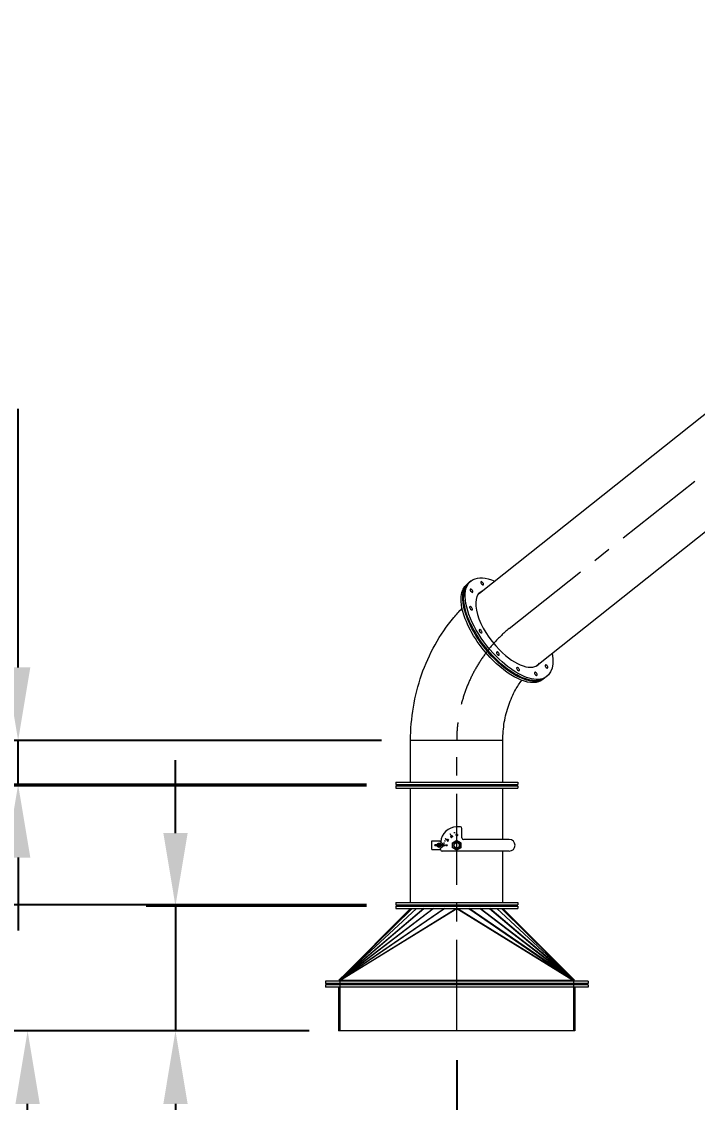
# Model space of a CAD drawing. Header units: inches. Extents: x -350577 to -266477, y -437959 to -377535.
# Drawn here: x -316070 to -313755, y -398089 to -394386 of the extents above; entities that cross this region are included whole.
import ezdxf

# ---------------------------------------------------------------- set-up
doc = ezdxf.new("R2010")
doc.units = ezdxf.units.IN
doc.header["$MEASUREMENT"] = 0
doc.linetypes.add('CENTER', pattern=[2, 1.25, -0.25, 0.25, -0.25])
doc.layers.add('CENTER       (itatec)', color=4, linetype='CENTER', lineweight=9)
doc.layers.add('ORGINAL (itatec)', color=3, linetype='Continuous', lineweight=9)
doc.styles.add('Geniso', font='geniso.shx', dxfattribs={"oblique": 15})
doc.dimstyles.new('scale 1b100', dxfattribs={"dimscale": 100, "dimtxt": 3, "dimasz": 2.5, "dimexe": 1, "dimexo": 1, "dimgap": 1, "dimtad": 1, "dimdec": 0, "dimzin": 0, "dimdsep": 46, "dimtxsty": 'Geniso', "dimcen": 0, "dimclrd": 1, "dimclre": 1, "dimclrt": 7, "dimadec": 0, "dimazin": 0, "dimtfac": 1, "dimtdec": 0, "dimtmove": 0, "dimatfit": 3, "dimfxl": 0.75, "dimtolj": 1, "dimtzin": 0, "dimarcsym": 0})

# ---------------------------------------------------------------- blocks, each defined once
blk = doc.blocks.new('*D10')
at = {"layer": 'Defpoints', "color": 0, "transparency": 16777216}
for p in [(-314579.5, -397843.8), (-312279.5, -400430.8), (-314579.5, -401691.2)]:
    blk.add_point(p, dxfattribs=at)
at = {"layer": 'ORGINAL (itatec)', "color": 1, "lineweight": -2, "transparency": 16777216}
for p, q in [((-314579.5, -397943.8), (-314579.5, -401791.2)), ((-312279.5, -400530.8), (-312279.5, -401791.2)), ((-312529.5, -401691.2), (-314329.5, -401691.2))]:
    blk.add_line(p, q, dxfattribs=at)
at = {"layer": 'ORGINAL (itatec)', "color": 1, "transparency": 16777216}
for points in [[(-314329.5, -401649.5), (-314329.5, -401732.9), (-314579.5, -401691.2)], [(-312529.5, -401649.5), (-312529.5, -401732.9), (-312279.5, -401691.2)]]:
    blk.add_solid(points, dxfattribs=at)
at = {"layer": 'ORGINAL (itatec)', "color": 7, "transparency": 16777216, "insert": (-313429.5, -401441.2), "char_height": 300, "attachment_point": 5, "style": 'Geniso'}
blk.add_mtext('\\A1;2300', dxfattribs=at)
blk = doc.blocks.new('*D14')
at = {"layer": 'Defpoints', "color": 0, "transparency": 16777216}
for p in [(-316049.7, -397843.8), (-314984.5, -397843.8), (-312684.5, -400430.8)]:
    blk.add_point(p, dxfattribs=at)
at = {"layer": 'ORGINAL (itatec)', "color": 1, "lineweight": -2, "transparency": 16777216}
for p, q in [((-315084.5, -397843.8), (-316149.7, -397843.8)), ((-316049.7, -400180.8), (-316049.7, -398093.8)), ((-312784.5, -400430.8), (-316149.7, -400430.8))]:
    blk.add_line(p, q, dxfattribs=at)
at = {"layer": 'ORGINAL (itatec)', "color": 1, "transparency": 16777216}
for points in [[(-316091.4, -398093.8), (-316008, -398093.8), (-316049.7, -397843.8)], [(-316091.4, -400180.8), (-316008, -400180.8), (-316049.7, -400430.8)]]:
    blk.add_solid(points, dxfattribs=at)
at = {"layer": 'ORGINAL (itatec)', "color": 7, "transparency": 16777216, "insert": (-316299.7, -399137.3), "char_height": 300, "attachment_point": 5, "rotation": 90, "style": 'Geniso'}
blk.add_mtext('\\A1;2587', dxfattribs=at)
blk = doc.blocks.new('*D18')
at = {"layer": 'Defpoints', "color": 0, "transparency": 16777216}
for p in [(-318157.1, -383693), (-318536.2, -400430.8), (-312679.5, -400430.8)]:
    blk.add_point(p, dxfattribs=at)
at = {"layer": 'ORGINAL (itatec)', "color": 1, "lineweight": -2, "transparency": 16777216}
for p, q in [((-318257.1, -383693), (-318636.2, -383693)), ((-318536.2, -383943), (-318536.2, -400180.8)), ((-312779.5, -400430.8), (-318636.2, -400430.8))]:
    blk.add_line(p, q, dxfattribs=at)
at = {"layer": 'ORGINAL (itatec)', "color": 1, "transparency": 16777216}
for points in [[(-318577.9, -383943), (-318494.6, -383943), (-318536.2, -383693)], [(-318577.9, -400180.8), (-318494.6, -400180.8), (-318536.2, -400430.8)]]:
    blk.add_solid(points, dxfattribs=at)
at = {"layer": 'ORGINAL (itatec)', "color": 7, "transparency": 16777216, "insert": (-318786.2, -392061.9), "char_height": 300, "attachment_point": 5, "rotation": 90, "style": 'Geniso'}
blk.add_mtext('\\A1;16738', dxfattribs=at)
blk = doc.blocks.new('*D52')
at = {"layer": 'Defpoints', "color": 0, "transparency": 16777216}
for p in [(-314788.5, -397415.8), (-315543.1, -397843.8), (-314984.5, -397843.8)]:
    blk.add_point(p, dxfattribs=at)
at = {"layer": 'ORGINAL (itatec)', "color": 1, "lineweight": -2, "transparency": 16777216}
for p, q in [((-315543.1, -397165.8), (-315543.1, -396915.8)), ((-314888.5, -397415.8), (-315643.1, -397415.8)), ((-315543.1, -397415.8), (-315543.1, -397843.8)), ((-315084.5, -397843.8), (-315643.1, -397843.8)), ((-315543.1, -398093.8), (-315543.1, -399170.1))]:
    blk.add_line(p, q, dxfattribs=at)
at = {"layer": 'ORGINAL (itatec)', "color": 1, "transparency": 16777216}
for points in [[(-315584.7, -397165.8), (-315501.4, -397165.8), (-315543.1, -397415.8)], [(-315584.7, -398093.8), (-315501.4, -398093.8), (-315543.1, -397843.8)]]:
    blk.add_solid(points, dxfattribs=at)
at = {"layer": 'ORGINAL (itatec)', "color": 7, "transparency": 16777216, "insert": (-315793.1, -398756.9), "char_height": 300, "attachment_point": 5, "rotation": 90, "style": 'Geniso'}
blk.add_mtext('\\A1;428', dxfattribs=at)
blk = doc.blocks.new('*D53')
at = {"layer": 'Defpoints', "color": 0, "transparency": 16777216}
for p in [(-316699.1, -397003.8), (-314788.5, -397003.8), (-314788.5, -397411.8)]:
    blk.add_point(p, dxfattribs=at)
at = {"layer": 'ORGINAL (itatec)', "color": 1, "lineweight": -2, "transparency": 16777216}
for p, q in [((-316699.1, -396753.8), (-316699.1, -395677.5)), ((-314888.5, -397003.8), (-316799.1, -397003.8)), ((-316699.1, -397411.8), (-316699.1, -397003.8)), ((-314888.5, -397411.8), (-316799.1, -397411.8)), ((-316699.1, -397661.8), (-316699.1, -397911.8))]:
    blk.add_line(p, q, dxfattribs=at)
at = {"layer": 'ORGINAL (itatec)', "color": 1, "transparency": 16777216}
for points in [[(-316740.7, -396753.8), (-316657.4, -396753.8), (-316699.1, -397003.8)], [(-316740.7, -397661.8), (-316657.4, -397661.8), (-316699.1, -397411.8)]]:
    blk.add_solid(points, dxfattribs=at)
at = {"layer": 'ORGINAL (itatec)', "color": 7, "transparency": 16777216, "insert": (-316949.1, -396090.7), "char_height": 300, "attachment_point": 5, "rotation": 90, "style": 'Geniso'}
blk.add_mtext('\\A1;408', dxfattribs=at)
blk = doc.blocks.new('*D54')
at = {"layer": 'Defpoints', "color": 0, "transparency": 16777216}
for p in [(-316082.2, -396848.6), (-314737.5, -396848.6), (-314788.5, -396999.8)]:
    blk.add_point(p, dxfattribs=at)
at = {"layer": 'ORGINAL (itatec)', "color": 1, "lineweight": -2, "transparency": 16777216}
for p, q in [((-316082.2, -396598.6), (-316082.2, -395712.5)), ((-314837.5, -396848.6), (-316182.2, -396848.6)), ((-316082.2, -396999.8), (-316082.2, -396848.6)), ((-314888.5, -396999.8), (-316182.2, -396999.8)), ((-316082.2, -397249.8), (-316082.2, -397499.8))]:
    blk.add_line(p, q, dxfattribs=at)
at = {"layer": 'ORGINAL (itatec)', "color": 1, "transparency": 16777216}
for points in [[(-316123.9, -396598.6), (-316040.5, -396598.6), (-316082.2, -396848.6)], [(-316123.9, -397249.8), (-316040.5, -397249.8), (-316082.2, -396999.8)]]:
    blk.add_solid(points, dxfattribs=at)
at = {"layer": 'ORGINAL (itatec)', "color": 7, "transparency": 16777216, "insert": (-316332.2, -396030.5), "char_height": 300, "attachment_point": 5, "rotation": 90, "style": 'Geniso'}
blk.add_mtext('\\A1;151', dxfattribs=at)

msp = doc.modelspace()

# ---------------------------------------------------------------- linework, layer by layer
at = {"layer": 'CENTER       (itatec)', "ltscale": 250}
msp.add_lwpolyline([(-314579.5, -397843.8), (-314579.5, -396848.6, -0.222274), (-314400.3, -396465.5), (-312273, -394775.4)], format="xyb", dxfattribs=at)
at = {"layer": 'ORGINAL (itatec)', "extrusion": (0, 1, 0)}
for p, q in [((-314501.4, -396344), (-313694.7, -395703.1)), ((-314304.8, -396591.4), (-313498.2, -395950.5)), ((-314538.7, -396308.5), (-314544.2, -396312.9)), ((-314530.3, -396301.8), (-314535.9, -396306.2)), ((-314278.7, -396635.7), (-314284.2, -396640.2)), ((-314270.3, -396629.1), (-314275.9, -396633.5)), ((-314421.5, -396848.6), (-314737.5, -396848.6)), ((-314421.5, -396848.6), (-314737.5, -396848.6)), ((-314737.5, -396991.8), (-314737.5, -396848.6)), ((-314421.5, -396991.8), (-314421.5, -396848.6)), ((-314788.5, -396991.8), (-314579.5, -396991.8)), ((-314788.5, -396991.8), (-314788.5, -396999.8)), ((-314579.5, -396991.8), (-314370.5, -396991.8)), ((-314370.5, -396991.8), (-314370.5, -396999.8)), ((-314788.5, -396999.8), (-314579.5, -396999.8)), ((-314788.5, -397003.8), (-314579.5, -397003.8)), ((-314788.5, -397003.8), (-314788.5, -397011.8)), ((-314788.5, -397011.8), (-314579.5, -397011.8)), ((-314737.5, -397403.8), (-314737.5, -397011.8)), ((-314579.5, -396999.8), (-314370.5, -396999.8)), ((-314579.5, -397003.8), (-314370.5, -397003.8)), ((-314579.5, -397011.8), (-314370.5, -397011.8)), ((-314421.5, -397187.8), (-314421.5, -397011.8)), ((-314370.5, -397003.8), (-314370.5, -397011.8)), ((-314601.8, -397168.7), (-314602.2, -397169)), ((-314602.2, -397169), (-314599.7, -397173.3)), ((-314599.3, -397173), (-314601.8, -397168.7)), ((-314599.7, -397173.3), (-314599.3, -397173)), ((-314598.6, -397177.2), (-314598.8, -397176.7)), ((-314587, -397163.4), (-314587.5, -397163.5)), ((-314587.5, -397163.5), (-314587.1, -397166)), ((-314587.1, -397166), (-314586.6, -397165.9)), ((-314586.6, -397165.9), (-314587, -397163.4)), ((-314581.9, -397174.3), (-314581.9, -397174.8)), ((-314580.3, -397173.1), (-314580.3, -397173.6)), ((-314579.9, -397173.6), (-314579.9, -397171.9)), ((-314579.7, -397162.8), (-314579.7, -397167.8)), ((-314579.2, -397162.8), (-314579.7, -397162.8)), ((-314579.7, -397167.8), (-314579.2, -397167.8)), ((-314566.5, -397144.8), (-314579.5, -397144.8)), ((-314579.2, -397167.8), (-314579.2, -397162.8)), ((-314561.5, -397182.8), (-314561.5, -397149.8)), ((-314664.5, -397192.8), (-314638, -397192.8)), ((-314664.5, -397222.8), (-314664.5, -397192.8)), ((-314623, -397207.8), (-314638, -397192.8)), ((-314638, -397192.8), (-314634, -397192.8)), ((-314638, -397222.8), (-314623, -397207.8)), ((-314623.7, -397199.7), (-314623.8, -397200.2)), ((-314623.8, -397200.2), (-314621.4, -397200.7)), ((-314621.3, -397200.2), (-314623.7, -397199.7)), ((-314619.5, -397207.5), (-314623.2, -397207.5)), ((-314623.2, -397208), (-314619.5, -397208)), ((-314621.7, -397192.2), (-314621.8, -397192.6)), ((-314621.8, -397192.6), (-314619.5, -397193.5)), ((-314619.3, -397193), (-314621.7, -397192.2)), ((-314621.4, -397200.7), (-314621.3, -397200.2)), ((-314619.5, -397193.5), (-314619.3, -397193)), ((-314619.5, -397208), (-314619.5, -397207.5)), ((-314618.3, -397185.1), (-314618.6, -397185.5)), ((-314618.6, -397185.5), (-314614.2, -397188)), ((-314614, -397187.6), (-314618.3, -397185.1)), ((-314614.2, -397188), (-314614, -397187.6)), ((-314612.9, -397190.6), (-314613.5, -397191.7)), ((-314613.5, -397191.7), (-314613.1, -397191.9)), ((-314613.1, -397191.9), (-314612.5, -397190.8)), ((-314611.4, -397191.2), (-314612.2, -397192.5)), ((-314612.2, -397192.5), (-314611.6, -397192.8)), ((-314611.6, -397192.8), (-314611.2, -397192.1)), ((-314609.4, -397193.2), (-314609.8, -397193.8)), ((-314609.8, -397193.8), (-314609.4, -397194.1)), ((-314609.4, -397194.1), (-314609, -397193.4)), ((-314600, -397178.8), (-314599.1, -397180.3)), ((-314599.3, -397179), (-314599.6, -397178.6)), ((-314594, -397199.4), (-314594, -397199.4)), ((-314594, -397199.4), (-314594, -397199.4)), ((-314579.5, -397191.1), (-314579.5, -397191.1)), ((-314579.5, -397191.1), (-314579.5, -397191.1)), ((-314565, -397199.4), (-314565, -397199.4)), ((-314565, -397199.4), (-314565, -397199.4)), ((-314399.5, -397187.8), (-314556.5, -397187.8)), ((-314664.5, -397222.8), (-314638, -397222.8)), ((-314638, -397222.8), (-314634.5, -397222.8)), ((-314634.5, -397222.8), (-314634.5, -397219.3)), ((-314399.5, -397227.8), (-314629.5, -397227.8)), ((-314594, -397216.2), (-314594, -397216.2)), ((-314594, -397216.2), (-314594, -397216.2)), ((-314579.5, -397224.5), (-314579.5, -397224.5)), ((-314579.5, -397224.5), (-314579.5, -397224.5)), ((-314565, -397216.2), (-314565, -397216.2)), ((-314565, -397216.2), (-314565, -397216.2)), ((-314421.5, -397403.8), (-314421.5, -397227.8)), ((-314982.7, -397670), (-314732.7, -397423.8)), ((-314737.9, -397423.8), (-314982.7, -397670)), ((-314982.2, -397669.8), (-314717.2, -397423.8)), ((-314732.5, -397423.8), (-314982.2, -397669.8)), ((-314981.8, -397669.7), (-314692.5, -397423.8)), ((-314716.8, -397423.8), (-314981.8, -397669.7)), ((-314981.3, -397669.8), (-314660.2, -397423.8)), ((-314691.9, -397423.8), (-314981.3, -397669.8)), ((-314659.3, -397423.8), (-314980.7, -397670.1)), ((-314980.7, -397670.1), (-314622.3, -397423.8)), ((-314980, -397670.7), (-314580.9, -397423.8)), ((-314620.7, -397423.8), (-314980, -397670.7)), ((-314979.5, -397671.3), (-314579.5, -397423.8)), ((-314788.5, -397403.8), (-314579.5, -397403.8)), ((-314788.5, -397403.8), (-314788.5, -397411.8)), ((-314788.5, -397411.8), (-314579.5, -397411.8)), ((-314788.5, -397415.8), (-314579.5, -397415.8)), ((-314788.5, -397415.8), (-314788.5, -397423.8)), ((-314788.5, -397423.8), (-314579.5, -397423.8)), ((-314579.8, -397424), (-314579.9, -397423.8)), ((-314579.5, -397403.8), (-314370.5, -397403.8)), ((-314579.5, -397411.8), (-314370.5, -397411.8)), ((-314579.5, -397415.8), (-314370.5, -397415.8)), ((-314579.5, -397423.8), (-314179.5, -397671.3)), ((-314579.5, -397423.8), (-314370.5, -397423.8)), ((-314579.1, -397424), (-314579.1, -397423.8)), ((-314179, -397670.7), (-314578, -397423.8)), ((-314538.3, -397423.8), (-314179, -397670.7)), ((-314178.2, -397670.1), (-314536.6, -397423.8)), ((-314499.6, -397423.8), (-314178.2, -397670.1)), ((-314177.6, -397669.8), (-314498.7, -397423.8)), ((-314467, -397423.8), (-314177.6, -397669.8)), ((-314177.2, -397669.7), (-314466.5, -397423.8)), ((-314442.1, -397423.8), (-314177.2, -397669.7)), ((-314176.7, -397669.8), (-314441.8, -397423.8)), ((-314426.5, -397423.8), (-314176.7, -397669.8)), ((-314176.2, -397670), (-314426.2, -397423.8)), ((-314421, -397423.8), (-314176.2, -397670)), ((-314370.5, -397403.8), (-314370.5, -397411.8)), ((-314370.5, -397415.8), (-314370.5, -397423.8)), ((-314971.4, -397658.6), (-314983, -397670.3)), ((-314187.5, -397658.6), (-314175.9, -397670.3)), ((-315029.5, -397673.8), (-315029.5, -397681.8)), ((-314979.5, -397673.8), (-315029.5, -397673.8)), ((-314979.5, -397681.8), (-315029.5, -397681.8)), ((-315029.5, -397685.8), (-315029.5, -397693.8)), ((-314979.5, -397685.8), (-315029.5, -397685.8)), ((-314979.5, -397693.8), (-315029.5, -397693.8)), ((-314984.5, -397693.8), (-314984.5, -397843.8)), ((-314979.5, -397673.8), (-314983, -397670.3)), ((-314979.5, -397673.8), (-314982.7, -397670)), ((-314979.5, -397673.8), (-314982.2, -397669.8)), ((-314979.5, -397673.8), (-314981.8, -397669.7)), ((-314979.5, -397673.8), (-314981.3, -397669.8)), ((-314979.5, -397673.8), (-314980.7, -397670.1)), ((-314979.5, -397673.8), (-314980, -397670.7)), ((-314979.5, -397673.8), (-314979.5, -397671.3)), ((-314179.5, -397671.3), (-314979.5, -397671.3)), ((-314979.5, -397673.8), (-314979.5, -397681.8)), ((-314179.5, -397673.8), (-314979.5, -397673.8)), ((-314979.5, -397673.8), (-314979.5, -397681.8)), ((-314179.5, -397681.8), (-314979.5, -397681.8)), ((-314979.5, -397685.8), (-314979.5, -397693.8)), ((-314179.5, -397685.8), (-314979.5, -397685.8)), ((-314979.5, -397685.8), (-314979.5, -397693.8)), ((-314979.5, -397693.8), (-314979.5, -397843.8)), ((-314179.5, -397693.8), (-314979.5, -397693.8)), ((-314179.5, -397673.8), (-314177.2, -397669.7)), ((-314179.5, -397673.8), (-314176.7, -397669.8)), ((-314179.5, -397673.8), (-314177.6, -397669.8)), ((-314179.5, -397673.8), (-314176.2, -397670)), ((-314179.5, -397673.8), (-314178.2, -397670.1)), ((-314179.5, -397673.8), (-314175.9, -397670.3)), ((-314179.5, -397673.8), (-314179, -397670.7)), ((-314179.5, -397673.8), (-314179.5, -397671.3)), ((-314179.5, -397673.8), (-314179.5, -397681.8)), ((-314179.5, -397673.8), (-314179.5, -397681.8)), ((-314129.5, -397673.8), (-314179.5, -397673.8)), ((-314129.5, -397681.8), (-314179.5, -397681.8)), ((-314179.5, -397685.8), (-314179.5, -397693.8)), ((-314179.5, -397685.8), (-314179.5, -397693.8)), ((-314129.5, -397685.8), (-314179.5, -397685.8)), ((-314179.5, -397693.8), (-314179.5, -397843.8)), ((-314129.5, -397693.8), (-314179.5, -397693.8)), ((-314174.5, -397693.8), (-314174.5, -397843.8)), ((-314129.5, -397673.8), (-314129.5, -397681.8)), ((-314129.5, -397685.8), (-314129.5, -397693.8)), ((-314979.5, -397843.8), (-314984.5, -397843.8)), ((-314179.5, -397843.8), (-314979.5, -397843.8)), ((-314174.5, -397843.8), (-314179.5, -397843.8))]:
    msp.add_line(p, q, dxfattribs=at)
at = {"layer": 'ORGINAL (itatec)', "extrusion": (0, 0, -1)}
for centre, radius in [((314639.5, -397207.8), 5), ((314579.5, -397207.8), 10)]:
    msp.add_circle(centre, radius, dxfattribs=at)
at = {"layer": 'ORGINAL (itatec)'}
for centre, radius in [((-314639.5, -397207.8), 4), ((-314639.5, -397207.8), 3.23), ((-314579.5, -397207.8), 10), ((-314579.5, -397207.8), 9.21)]:
    msp.add_circle(centre, radius, dxfattribs=at)
for centre, radius, start, end in [((-314579.5, -397199.8), 55, 90, 176.4898), ((-314598.8, -397178), 1.44, 126.8789, 214.5372), ((-314599.1, -397177.8), 1.13, 75.4575, 119.1804), ((-314598.2, -397179.3), 1.13, 120.8204, 164.5418), ((-314598.3, -397179.6), 1.45, 25.6493, 112.9346), ((-314581, -397171.8), 1.44, 96.6848, 184.7313), ((-314580.9, -397172), 1.45, 175.6493, 262.9346), ((-314581.1, -397174), 1.13, 225.4575, 269.1804), ((-314581.3, -397171.8), 1.44, 355.3376, 83.2463), ((-314581.1, -397172.3), 1.13, 270.8204, 314.5418), ((-314581.3, -397173.7), 1.44, 276.8789, 4.5372), ((-314566.5, -397149.8), 5, 0, 90), ((-314639.5, -397207.8), 6.71, 171.4293, 188.5707), ((-314639.5, -397207.8), 5, 168.463, 191.537), ((-314639.5, -397207.8), 5, 348.463, 11.537), ((-314639.5, -397207.8), 6.71, 351.4293, 8.5707), ((-314612, -397191.1), 1.05, 353.5565, 150), ((-314610.3, -397192.7), 1.54, 330, 113.8818), ((-314597.8, -397179.7), 1.44, 205.3376, 293.2463), ((-314598.1, -397179.8), 1.44, 306.6848, 34.7313), ((-314579.5, -397207.8), 15.4, 139.2149, 160.7851), ((-314579.5, -397207.8), 15.4, 199.2149, 220.7851), ((-314579.5, -397207.8), 15.4, 79.2149, 100.7851), ((-314579.5, -397207.8), 15.4, 19.2149, 40.7851), ((-314579.5, -397207.8), 15.4, 319.2149, 340.7851), ((-314556.5, -397182.8), 5, 180, 270), ((-314399.5, -397207.8), 20, 270, 90), ((-314629.5, -397222.8), 5, 180, 270), ((-314579.5, -397207.8), 15.4, 259.2149, 280.7851)]:
    msp.add_arc(centre, radius, start, end, dxfattribs=at)
at = {"layer": 'ORGINAL (itatec)', "extrusion": (0, 0, -1)}
for centre, radius, start, end in [((314598.5, -397177.9), 1.22, 330, 23.6296), ((314599, -397177.9), 0.749, 35.7984, 98.9402), ((314599, -397182.8), 5.6, 91.3564, 94.6999), ((314578.7, -397169.7), 5.6, 301.3564, 304.6999), ((314581.1, -397173.9), 0.749, 245.7984, 308.9402), ((314581.6, -397173.6), 1.22, 180, 233.6296), ((314639.5, -397207.8), 15.4, 356.2754, 3.7246), ((314639.5, -397207.8), 7.4, 7.7664, 172.2336), ((314639.5, -397207.8), 7.4, 187.7664, 352.2336), ((314639.5, -397207.8), 6.5, 8.8499, 171.1501), ((314639.5, -397207.8), 6.5, 188.8499, 351.1501), ((314639.5, -397207.8), 15.4, 176.2754, 183.7246), ((314612, -397191.1), 0.56, 30, 186.4435), ((314610.3, -397192.7), 1.06, 30, 213.004), ((314579.5, -397207.8), 16.7, 29.9985, 30.0015), ((314579.5, -397207.8), 16.7, 89.9985, 90.0015), ((314579.5, -397207.8), 16.7, 149.9985, 150.0015), ((314579.5, -397207.8), 16.7, 329.9985, 330.0015), ((314579.5, -397207.8), 16.7, 269.9985, 270.0015), ((314579.5, -397207.8), 16.7, 209.9985, 210.0015)]:
    msp.add_arc(centre, radius, start, end, dxfattribs=at)
for centre, major_axis, start_param, end_param in [((-314400.3, -396465.5), (-130, 163.6), -1.80447, 0.713645), ((-314414.2, -396476.5), (-130, 163.6), -1.80447, 0), ((-314408.7, -396472.1), (-130, 163.6), -1.80447, 0.018516), ((-314405.9, -396469.9), (-130, 163.6), -1.80447, 0), ((-314492.3, -396310.3), (-4.35, 5.48), -4.946062, 1.337123), ((-314528.7, -396335.7), (-4.35, 5.48), -4.946062, 1.337123), ((-314530.7, -396395.9), (-4.35, 5.48), -4.946062, 1.337123), ((-314497.7, -396474.8), (-4.35, 5.48), -4.946062, 1.337123), ((-314438.7, -396551.1), (-4.35, 5.48), -4.946062, 1.337123), ((-314414.2, -396476.5), (130, -163.6), 0, 1.337123), ((-314408.7, -396472.1), (130, -163.6), -0.018516, 1.337123), ((-314405.9, -396469.9), (130, -163.6), 0, 1.337123), ((-314400.3, -396465.5), (130, -163.6), -0.713645, 1.337123), ((-314369.3, -396604.5), (-4.35, 5.48), -4.946062, 1.337123), ((-314308.3, -396620.6), (-4.35, 5.48), -4.946062, 1.337123), ((-314271.9, -396595.2), (-4.35, 5.48), -4.946062, 1.337123)]:
    msp.add_ellipse(centre, major_axis=major_axis, ratio=0.459154, start_param=start_param, end_param=end_param, dxfattribs=at)
at = {"layer": 'ORGINAL (itatec)'}
for centre, major_axis, ratio, start_param, end_param in [((-314400.3, -396465.5), (-98.9, 124.5), 0.459154, -0.112213, 1.80447), ((-314403.1, -396467.7), (-98.3, 123.7), 0.459154, 0, 0.105327), ((-314411.4, -396473.5), (-98.3, 123.7), 0.459154, -0.098592, -0.082095), ((-314408.7, -396472.1), (-98.9, 124.5), 0.459154, -0.112213, -0.073075), ((-314405.9, -396469.9), (-98.9, 124.5), 0.459154, -0.112213, -0.048693), ((-314400.3, -396465.5), (98.9, -124.5), 0.459154, -1.337123, 0.112213), ((-314403.1, -396467.7), (98.3, -123.7), 0.459154, -0.105327, 0), ((-314411.4, -396473.5), (98.3, -123.7), 0.459154, 0.039881, 0.04162), ((-314414.2, -396476.5), (98.9, -124.5), 0.459154, 0.121986, 0.129914), ((-314408.7, -396472.1), (98.9, -124.5), 0.459154, 0.073075, 0.112213), ((-314405.9, -396469.9), (98.9, -124.5), 0.459154, 0.048693, 0.112213), ((-314595.4, -397177.1), (-1.2, 2.08), 0.521335, -3.141592653589845, 3.141592653589741), ((-314577.5, -397172.7), (0, -2.4), 0.521335, -3.141592653589793, 3.141592653589794), ((-314614.4, -397207.7), (2.4, 0), 0.521335, -3.141592653589793, 3.141592653589793), ((-314609.1, -397188.9), (2.08, -1.2), 0.521335, -3.141592653589741, 3.141592653589845)]:
    msp.add_ellipse(centre, major_axis=major_axis, ratio=ratio, start_param=start_param, end_param=end_param, dxfattribs=at)
for points, knots in [([(-314737.5, -396848.6), (-314737.5, -396810.3), (-314734.3, -396772.1), (-314721.8, -396696.9), (-314712.4, -396659.8), (-314687.5, -396588.1), (-314672, -396553.4), (-314635.1, -396487.6), (-314613.8, -396456.5), (-314580.5, -396416.9), (-314570.9, -396406.2), (-314560.9, -396396)], [4.712389, 4.712389, 4.712389, 4.712389, 4.9094522, 4.9094522, 5.1065154, 5.1065154, 5.3035786, 5.3035786, 5.5006418, 5.5006418, 5.5761817, 5.5761817, 5.5761817, 5.5761817]), ([(-314421.5, -396848.6), (-314421.5, -396827.7), (-314419.7, -396806.8), (-314413, -396766.1), (-314407.9, -396746.3), (-314394.9, -396708.8), (-314387, -396691.2), (-314371.4, -396663.4), (-314364.4, -396652.6), (-314356.9, -396642.7)], [4.712389, 4.712389, 4.712389, 4.712389, 4.9094522, 4.9094522, 5.1065154, 5.1065154, 5.3035786, 5.3035786, 5.4440619, 5.4440619, 5.4440619, 5.4440619]), ([(-314594.4, -397178.8), (-314594.4, -397178.8), (-314594.5, -397178.8), (-314594.5, -397178.8), (-314594.6, -397178.8), (-314594.7, -397178.8), (-314594.8, -397178.7), (-314595.1, -397178.6), (-314595.3, -397178.5), (-314595.7, -397178), (-314595.9, -397177.8), (-314596.2, -397177.2), (-314596.3, -397176.9), (-314596.5, -397176.3), (-314596.5, -397176.1), (-314596.5, -397175.8), (-314596.5, -397175.7), (-314596.4, -397175.5), (-314596.4, -397175.5), (-314596.3, -397175.5), (-314596.3, -397175.5), (-314596.2, -397175.4), (-314596.2, -397175.4), (-314596.1, -397175.5), (-314596, -397175.5), (-314595.8, -397175.6), (-314595.7, -397175.6), (-314595.3, -397175.9), (-314595.1, -397176.2), (-314594.6, -397176.8), (-314594.5, -397177.2), (-314594.3, -397177.8), (-314594.3, -397178), (-314594.2, -397178.4), (-314594.3, -397178.5), (-314594.3, -397178.7), (-314594.4, -397178.7), (-314594.4, -397178.8), (-314594.4, -397178.8), (-314594.4, -397178.8)], [0, 0, 0, 0, 0.222222, 0.222222, 0.444445, 0.444445, 0.666667, 0.666667, 1.122754, 1.122754, 1.578841, 1.578841, 2.034928, 2.034928, 2.491015, 2.491015, 2.781788, 2.781788, 3.072562, 3.072562, 3.315577, 3.315577, 3.558592, 3.558592, 3.801608, 3.801608, 4.044623, 4.044623, 4.584711, 4.584711, 5.1248, 5.1248, 5.531628, 5.531628, 5.852597, 5.852597, 6.110381, 6.110381, 6.283185, 6.283185, 6.283185, 6.283185]), ([(-314581.1, -397170.8), (-314581.1, -397170.8), (-314581.1, -397170.8), (-314580.9, -397170.8), (-314580.8, -397170.9), (-314580.6, -397171.1), (-314580.5, -397171.2), (-314580.4, -397171.6), (-314580.3, -397171.8), (-314580.4, -397172.2), (-314580.4, -397172.4), (-314580.6, -397172.7), (-314580.7, -397172.8), (-314580.9, -397172.9), (-314581, -397172.9), (-314581.3, -397172.9), (-314581.4, -397172.9), (-314581.6, -397172.7), (-314581.7, -397172.6), (-314581.9, -397172.2), (-314581.9, -397172), (-314581.9, -397171.7), (-314581.8, -397171.5), (-314581.7, -397171.1), (-314581.6, -397171), (-314581.3, -397170.9), (-314581.2, -397170.8), (-314581.1, -397170.8)], [-6.283185, -6.283185, -6.283185, -6.283185, -6.173615, -6.173615, -5.659147, -5.659147, -5.14468, -5.14468, -4.630212, -4.630212, -4.115744, -4.115744, -3.601276, -3.601276, -3.086808, -3.086808, -2.57234, -2.57234, -2.057872, -2.057872, -1.543404, -1.543404, -1.028936, -1.028936, -0.514468, -0.514468, 0, 0, 0, 0]), ([(-314577.5, -397170.8), (-314577.5, -397170.8), (-314577.5, -397170.8), (-314577.4, -397170.8), (-314577.4, -397170.9), (-314577.3, -397171), (-314577.2, -397171.1), (-314577, -397171.4), (-314576.9, -397171.6), (-314576.8, -397172.2), (-314576.8, -397172.6), (-314576.8, -397173.4), (-314576.9, -397173.8), (-314577.1, -397174.2), (-314577.1, -397174.3), (-314577.2, -397174.5), (-314577.3, -397174.5), (-314577.4, -397174.6), (-314577.4, -397174.6), (-314577.5, -397174.7), (-314577.5, -397174.7), (-314577.6, -397174.6), (-314577.6, -397174.6), (-314577.7, -397174.5), (-314577.8, -397174.5), (-314578, -397174.2), (-314578.1, -397174), (-314578.3, -397173.4), (-314578.3, -397173.1), (-314578.3, -397172.4), (-314578.3, -397172.1), (-314578.1, -397171.5), (-314578, -397171.3), (-314577.8, -397171), (-314577.8, -397171), (-314577.7, -397170.9), (-314577.7, -397170.9), (-314577.6, -397170.8), (-314577.6, -397170.8), (-314577.5, -397170.8)], [-6.283185, -6.283185, -6.283185, -6.283185, -6.110381, -6.110381, -5.852597, -5.852597, -5.531628, -5.531628, -5.1248, -5.1248, -4.584711, -4.584711, -4.044623, -4.044623, -3.801608, -3.801608, -3.558592, -3.558592, -3.315577, -3.315577, -3.072562, -3.072562, -2.781788, -2.781788, -2.491015, -2.491015, -2.034928, -2.034928, -1.578841, -1.578841, -1.122754, -1.122754, -0.666667, -0.666667, -0.444445, -0.444445, -0.222222, -0.222222, 0, 0, 0, 0]), ([(-314646.1, -397206.8), (-314646.2, -397206.8), (-314646.2, -397206.8), (-314646.5, -397206.8), (-314646.7, -397206.8), (-314647.1, -397206.8), (-314647.3, -397206.8), (-314647.8, -397206.8), (-314648.1, -397206.8), (-314648.7, -397206.8), (-314649, -397206.8), (-314649.6, -397206.8), (-314649.9, -397206.8), (-314650.5, -397206.8), (-314650.8, -397206.8), (-314651.4, -397206.8), (-314651.7, -397206.8), (-314652.2, -397206.8), (-314652.5, -397206.8), (-314653, -397206.8), (-314653.3, -397206.8), (-314653.7, -397206.8), (-314653.9, -397206.8), (-314654.2, -397206.8), (-314654.4, -397206.8), (-314654.6, -397206.8), (-314654.7, -397206.8), (-314654.8, -397206.8), (-314654.9, -397206.8), (-314654.9, -397206.8)], [-11.506271, -11.506271, -11.506271, -11.506271, -11.25178, -11.25178, -10.386265, -10.386265, -9.517507, -9.517507, -8.648749, -8.648749, -7.780279, -7.780279, -6.911808, -6.911808, -6.04493, -6.04493, -5.178053, -5.178053, -4.313667, -4.313667, -3.449282, -3.449282, -2.586495, -2.586495, -1.723708, -1.723708, -0.861854, -0.861854, 0, 0, 0, 0]), ([(-314654.9, -397208.8), (-314654.9, -397208.8), (-314654.8, -397208.8), (-314654.7, -397208.8), (-314654.6, -397208.8), (-314654.4, -397208.8), (-314654.2, -397208.8), (-314653.9, -397208.8), (-314653.7, -397208.8), (-314653.3, -397208.8), (-314653, -397208.8), (-314652.5, -397208.8), (-314652.2, -397208.8), (-314651.7, -397208.8), (-314651.4, -397208.8), (-314650.8, -397208.8), (-314650.5, -397208.8), (-314649.9, -397208.8), (-314649.6, -397208.8), (-314649, -397208.8), (-314648.7, -397208.8), (-314648.1, -397208.8), (-314647.8, -397208.8), (-314647.3, -397208.8), (-314647.1, -397208.8), (-314646.7, -397208.8), (-314646.5, -397208.8), (-314646.2, -397208.8), (-314646.2, -397208.8), (-314646.1, -397208.8)], [0, 0, 0, 0, 0.861854, 0.861854, 1.723708, 1.723708, 2.586495, 2.586495, 3.449282, 3.449282, 4.313667, 4.313667, 5.178053, 5.178053, 6.04493, 6.04493, 6.911808, 6.911808, 7.780279, 7.780279, 8.648749, 8.648749, 9.517507, 9.517507, 10.386265, 10.386265, 11.25178, 11.25178, 11.506271, 11.506271, 11.506271, 11.506271]), ([(-314624.1, -397206.8), (-314624.1, -397206.8), (-314624.2, -397206.8), (-314624.3, -397206.8), (-314624.4, -397206.8), (-314624.6, -397206.8), (-314624.7, -397206.8), (-314625.1, -397206.8), (-314625.3, -397206.8), (-314625.7, -397206.8), (-314625.9, -397206.8), (-314626.5, -397206.8), (-314626.7, -397206.8), (-314627.3, -397206.8), (-314627.6, -397206.8), (-314628.2, -397206.8), (-314628.5, -397206.8), (-314629.1, -397206.8), (-314629.4, -397206.8), (-314630, -397206.8), (-314630.3, -397206.8), (-314630.9, -397206.8), (-314631.2, -397206.8), (-314631.7, -397206.8), (-314631.9, -397206.8), (-314632.3, -397206.8), (-314632.5, -397206.8), (-314632.8, -397206.8), (-314632.8, -397206.8), (-314632.9, -397206.8)], [0, 0, 0, 0, 0.861854, 0.861854, 1.723708, 1.723708, 2.586495, 2.586495, 3.449282, 3.449282, 4.313667, 4.313667, 5.178053, 5.178053, 6.04493, 6.04493, 6.911808, 6.911808, 7.780279, 7.780279, 8.648749, 8.648749, 9.517507, 9.517507, 10.386265, 10.386265, 11.25178, 11.25178, 11.506271, 11.506271, 11.506271, 11.506271]), ([(-314632.9, -397208.8), (-314632.8, -397208.8), (-314632.8, -397208.8), (-314632.5, -397208.8), (-314632.3, -397208.8), (-314631.9, -397208.8), (-314631.7, -397208.8), (-314631.2, -397208.8), (-314630.9, -397208.8), (-314630.3, -397208.8), (-314630, -397208.8), (-314629.4, -397208.8), (-314629.1, -397208.8), (-314628.5, -397208.8), (-314628.2, -397208.8), (-314627.6, -397208.8), (-314627.3, -397208.8), (-314626.7, -397208.8), (-314626.5, -397208.8), (-314625.9, -397208.8), (-314625.7, -397208.8), (-314625.3, -397208.8), (-314625.1, -397208.8), (-314624.7, -397208.8), (-314624.6, -397208.8), (-314624.4, -397208.8), (-314624.3, -397208.8), (-314624.2, -397208.8), (-314624.1, -397208.8), (-314624.1, -397208.8)], [-11.506271, -11.506271, -11.506271, -11.506271, -11.25178, -11.25178, -10.386265, -10.386265, -9.517507, -9.517507, -8.648749, -8.648749, -7.780279, -7.780279, -6.911808, -6.911808, -6.04493, -6.04493, -5.178053, -5.178053, -4.313667, -4.313667, -3.449282, -3.449282, -2.586495, -2.586495, -1.723708, -1.723708, -0.861854, -0.861854, 0, 0, 0, 0]), ([(-314616.3, -397207.7), (-314616.3, -397207.7), (-314616.3, -397207.7), (-314616.2, -397207.6), (-314616.2, -397207.6), (-314616.1, -397207.5), (-314616, -397207.4), (-314615.7, -397207.2), (-314615.5, -397207.1), (-314614.9, -397207), (-314614.5, -397207), (-314613.7, -397207), (-314613.3, -397207.1), (-314612.9, -397207.3), (-314612.8, -397207.3), (-314612.6, -397207.4), (-314612.6, -397207.5), (-314612.5, -397207.6), (-314612.5, -397207.6), (-314612.4, -397207.7), (-314612.4, -397207.7), (-314612.4, -397207.8), (-314612.5, -397207.8), (-314612.5, -397208), (-314612.6, -397208), (-314612.9, -397208.2), (-314613.1, -397208.3), (-314613.7, -397208.5), (-314614, -397208.5), (-314614.7, -397208.5), (-314615, -397208.5), (-314615.6, -397208.3), (-314615.8, -397208.2), (-314616.1, -397208.1), (-314616.1, -397208), (-314616.2, -397207.9), (-314616.2, -397207.9), (-314616.3, -397207.8), (-314616.3, -397207.8), (-314616.3, -397207.7)], [-6.283185, -6.283185, -6.283185, -6.283185, -6.110381, -6.110381, -5.852597, -5.852597, -5.531628, -5.531628, -5.1248, -5.1248, -4.584711, -4.584711, -4.044623, -4.044623, -3.801608, -3.801608, -3.558592, -3.558592, -3.315577, -3.315577, -3.072562, -3.072562, -2.781788, -2.781788, -2.491015, -2.491015, -2.034928, -2.034928, -1.578841, -1.578841, -1.122754, -1.122754, -0.666667, -0.666667, -0.444445, -0.444445, -0.222222, -0.222222, 0, 0, 0, 0]), ([(-314610.8, -397187.9), (-314610.8, -397187.9), (-314610.8, -397187.9), (-314610.7, -397187.8), (-314610.7, -397187.8), (-314610.5, -397187.8), (-314610.4, -397187.7), (-314610.1, -397187.7), (-314609.8, -397187.8), (-314609.2, -397188), (-314608.9, -397188.1), (-314608.2, -397188.6), (-314607.9, -397188.8), (-314607.7, -397189.2), (-314607.6, -397189.3), (-314607.5, -397189.5), (-314607.5, -397189.6), (-314607.5, -397189.7), (-314607.5, -397189.7), (-314607.5, -397189.8), (-314607.5, -397189.8), (-314607.5, -397189.9), (-314607.6, -397189.9), (-314607.7, -397190), (-314607.8, -397190), (-314608.1, -397190), (-314608.4, -397190), (-314608.9, -397189.8), (-314609.2, -397189.7), (-314609.8, -397189.4), (-314610.1, -397189.2), (-314610.5, -397188.8), (-314610.6, -397188.6), (-314610.8, -397188.3), (-314610.8, -397188.2), (-314610.8, -397188.1), (-314610.8, -397188), (-314610.8, -397188), (-314610.8, -397187.9), (-314610.8, -397187.9)], [-6.283185, -6.283185, -6.283185, -6.283185, -6.110381, -6.110381, -5.852597, -5.852597, -5.531628, -5.531628, -5.1248, -5.1248, -4.584711, -4.584711, -4.044623, -4.044623, -3.801608, -3.801608, -3.558592, -3.558592, -3.315577, -3.315577, -3.072562, -3.072562, -2.781788, -2.781788, -2.491015, -2.491015, -2.034928, -2.034928, -1.578841, -1.578841, -1.122754, -1.122754, -0.666667, -0.666667, -0.444445, -0.444445, -0.222222, -0.222222, 0, 0, 0, 0]), ([(-314597.5, -397180.6), (-314597.5, -397180.6), (-314597.6, -397180.6), (-314597.7, -397180.6), (-314597.8, -397180.7), (-314598.1, -397180.6), (-314598.3, -397180.5), (-314598.6, -397180.3), (-314598.7, -397180.1), (-314598.9, -397179.8), (-314598.9, -397179.6), (-314598.9, -397179.2), (-314598.9, -397179.1), (-314598.7, -397178.9), (-314598.6, -397178.8), (-314598.4, -397178.7), (-314598.3, -397178.7), (-314598, -397178.7), (-314597.9, -397178.8), (-314597.6, -397179), (-314597.5, -397179.1), (-314597.3, -397179.5), (-314597.2, -397179.7), (-314597.2, -397180), (-314597.2, -397180.2), (-314597.3, -397180.4), (-314597.4, -397180.5), (-314597.5, -397180.6)], [-6.283185, -6.283185, -6.283185, -6.283185, -6.173615, -6.173615, -5.659147, -5.659147, -5.14468, -5.14468, -4.630212, -4.630212, -4.115744, -4.115744, -3.601276, -3.601276, -3.086808, -3.086808, -2.57234, -2.57234, -2.057872, -2.057872, -1.543404, -1.543404, -1.028936, -1.028936, -0.514468, -0.514468, 0, 0, 0, 0]), ([(-314594, -397199.4), (-314593.6, -397199.2), (-314593.1, -397198.9), (-314592.2, -397198.4), (-314591.6, -397198.1), (-314591.1, -397197.8)], [70.557899, 70.557899, 70.557899, 70.557899, 72.575316, 72.575316, 74.944102, 74.944102, 74.944102, 74.944102]), ([(-314594, -397202.7), (-314594, -397202.1), (-314594, -397201.5), (-314594, -397200.4), (-314594, -397199.9), (-314594, -397199.4)], [6.439672, 6.439672, 6.439672, 6.439672, 8.808459, 8.808459, 10.825875, 10.825875, 10.825875, 10.825875]), ([(-314594, -397212.9), (-314594, -397212.7), (-314594, -397212.6), (-314594, -397211.6), (-314594, -397210.8), (-314594, -397209.3), (-314594, -397208.5), (-314594, -397207.1), (-314594, -397206.3), (-314594, -397204.8), (-314594, -397204), (-314594, -397203), (-314594, -397202.9), (-314594, -397202.7)], [34.251004, 34.251004, 34.251004, 34.251004, 34.81835, 34.81835, 37.754399, 37.754399, 40.690448, 40.690448, 43.626497, 43.626497, 46.562546, 46.562546, 47.129892, 47.129892, 47.129892, 47.129892]), ([(-314594, -397216.2), (-314594, -397215.7), (-314594, -397215.2), (-314594, -397214.1), (-314594, -397213.5), (-314594, -397212.9)], [70.557899, 70.557899, 70.557899, 70.557899, 72.575316, 72.575316, 74.944102, 74.944102, 74.944102, 74.944102]), ([(-314591.1, -397197.8), (-314591, -397197.7), (-314590.8, -397197.6), (-314590, -397197.2), (-314589.3, -397196.8), (-314588, -397196), (-314587.3, -397195.6), (-314586.1, -397194.9), (-314585.4, -397194.5), (-314584.1, -397193.7), (-314583.4, -397193.3), (-314582.6, -397192.9), (-314582.5, -397192.8), (-314582.3, -397192.7)], [34.251004, 34.251004, 34.251004, 34.251004, 34.81835, 34.81835, 37.754399, 37.754399, 40.690448, 40.690448, 43.626497, 43.626497, 46.562546, 46.562546, 47.129892, 47.129892, 47.129892, 47.129892]), ([(-314582.3, -397192.7), (-314581.8, -397192.4), (-314581.3, -397192.1), (-314580.3, -397191.5), (-314579.9, -397191.3), (-314579.5, -397191.1)], [6.439672, 6.439672, 6.439672, 6.439672, 8.808459, 8.808459, 10.825875, 10.825875, 10.825875, 10.825875]), ([(-314579.5, -397191.1), (-314579.1, -397191.3), (-314578.6, -397191.5), (-314577.7, -397192.1), (-314577.1, -397192.4), (-314576.6, -397192.7)], [70.557899, 70.557899, 70.557899, 70.557899, 72.575316, 72.575316, 74.944102, 74.944102, 74.944102, 74.944102]), ([(-314576.6, -397192.7), (-314576.5, -397192.8), (-314576.3, -397192.9), (-314575.5, -397193.3), (-314574.8, -397193.7), (-314573.5, -397194.5), (-314572.8, -397194.9), (-314571.6, -397195.6), (-314570.9, -397196), (-314569.6, -397196.8), (-314568.9, -397197.2), (-314568.1, -397197.6), (-314568, -397197.7), (-314567.8, -397197.8)], [34.251004, 34.251004, 34.251004, 34.251004, 34.81835, 34.81835, 37.754399, 37.754399, 40.690448, 40.690448, 43.626497, 43.626497, 46.562546, 46.562546, 47.129892, 47.129892, 47.129892, 47.129892]), ([(-314567.8, -397197.8), (-314567.3, -397198.1), (-314566.8, -397198.4), (-314565.8, -397198.9), (-314565.4, -397199.2), (-314565, -397199.4)], [6.439672, 6.439672, 6.439672, 6.439672, 8.808459, 8.808459, 10.825875, 10.825875, 10.825875, 10.825875]), ([(-314565, -397199.4), (-314565, -397199.9), (-314565, -397200.4), (-314565, -397201.5), (-314565, -397202.1), (-314565, -397202.7)], [70.557899, 70.557899, 70.557899, 70.557899, 72.575316, 72.575316, 74.944102, 74.944102, 74.944102, 74.944102]), ([(-314565, -397202.7), (-314565, -397202.9), (-314565, -397203), (-314565, -397204), (-314565, -397204.8), (-314565, -397206.3), (-314565, -397207.1), (-314565, -397208.5), (-314565, -397209.3), (-314565, -397210.8), (-314565, -397211.6), (-314565, -397212.6), (-314565, -397212.7), (-314565, -397212.9)], [34.251004, 34.251004, 34.251004, 34.251004, 34.81835, 34.81835, 37.754399, 37.754399, 40.690448, 40.690448, 43.626497, 43.626497, 46.562546, 46.562546, 47.129892, 47.129892, 47.129892, 47.129892]), ([(-314565, -397212.9), (-314565, -397213.5), (-314565, -397214.1), (-314565, -397215.2), (-314565, -397215.7), (-314565, -397216.2)], [6.439672, 6.439672, 6.439672, 6.439672, 8.808459, 8.808459, 10.825875, 10.825875, 10.825875, 10.825875]), ([(-314591.1, -397217.8), (-314591.6, -397217.5), (-314592.2, -397217.2), (-314593.1, -397216.7), (-314593.6, -397216.4), (-314594, -397216.2)], [6.439672, 6.439672, 6.439672, 6.439672, 8.808459, 8.808459, 10.825875, 10.825875, 10.825875, 10.825875]), ([(-314582.3, -397222.9), (-314582.5, -397222.8), (-314582.6, -397222.7), (-314583.4, -397222.3), (-314584.1, -397221.9), (-314585.4, -397221.1), (-314586.1, -397220.7), (-314587.3, -397220), (-314588, -397219.6), (-314589.3, -397218.8), (-314590, -397218.4), (-314590.8, -397218), (-314591, -397217.9), (-314591.1, -397217.8)], [34.251004, 34.251004, 34.251004, 34.251004, 34.81835, 34.81835, 37.754399, 37.754399, 40.690448, 40.690448, 43.626497, 43.626497, 46.562546, 46.562546, 47.129892, 47.129892, 47.129892, 47.129892]), ([(-314579.5, -397224.5), (-314579.9, -397224.3), (-314580.3, -397224.1), (-314581.3, -397223.5), (-314581.8, -397223.2), (-314582.3, -397222.9)], [70.557899, 70.557899, 70.557899, 70.557899, 72.575316, 72.575316, 74.944102, 74.944102, 74.944102, 74.944102]), ([(-314576.6, -397222.9), (-314577.1, -397223.2), (-314577.7, -397223.5), (-314578.6, -397224.1), (-314579.1, -397224.3), (-314579.5, -397224.5)], [6.439672, 6.439672, 6.439672, 6.439672, 8.808459, 8.808459, 10.825875, 10.825875, 10.825875, 10.825875]), ([(-314567.8, -397217.8), (-314568, -397217.9), (-314568.1, -397218), (-314568.9, -397218.4), (-314569.6, -397218.8), (-314570.9, -397219.6), (-314571.6, -397220), (-314572.8, -397220.7), (-314573.5, -397221.1), (-314574.8, -397221.9), (-314575.5, -397222.3), (-314576.3, -397222.7), (-314576.5, -397222.8), (-314576.6, -397222.9)], [34.251004, 34.251004, 34.251004, 34.251004, 34.81835, 34.81835, 37.754399, 37.754399, 40.690448, 40.690448, 43.626497, 43.626497, 46.562546, 46.562546, 47.129892, 47.129892, 47.129892, 47.129892]), ([(-314565, -397216.2), (-314565.4, -397216.4), (-314565.8, -397216.7), (-314566.8, -397217.2), (-314567.3, -397217.5), (-314567.8, -397217.8)], [70.557899, 70.557899, 70.557899, 70.557899, 72.575316, 72.575316, 74.944102, 74.944102, 74.944102, 74.944102])]:
    msp.add_open_spline(points, degree=3, knots=knots, dxfattribs=at)
for points in [[(-314644.4, -397206.8), (-314645.1, -397206.8), (-314646.1, -397206.8)], [(-314646.1, -397208.8), (-314645.1, -397208.8), (-314644.4, -397208.8)], [(-314632.9, -397206.8), (-314633.9, -397206.8), (-314634.6, -397206.8)], [(-314634.6, -397208.8), (-314633.9, -397208.8), (-314632.9, -397208.8)]]:
    msp.add_rational_spline(points, [1, 1.01117572355, 1], degree=2, dxfattribs=at)

# ---------------------------------------------------------------- dimensions: what is measured, and where the dimension line sits
for base, p1, p2, picture, middle in [((-318536.2, -400430.8), (-318157.1, -383693), (-312679.5, -400430.8), '*D18', (-318786.2, -392061.9)), ((-316699.1, -397003.8), (-314788.5, -397411.8), (-314788.5, -397003.8), '*D53', (-316949.1, -396090.7)), ((-316082.2, -396848.6), (-314788.5, -396999.8), (-314737.5, -396848.6), '*D54', (-316332.2, -396030.5)), ((-315543.1, -397843.8), (-314788.5, -397415.8), (-314984.5, -397843.8), '*D52', (-315793.1, -398756.9)), ((-316049.7, -397843.8), (-312684.5, -400430.8), (-314984.5, -397843.8), '*D14', (-316299.7, -399137.3))]:
    dim = msp.add_linear_dim(base=base, p1=p1, p2=p2, angle=90, dimstyle='scale 1b100', dxfattribs=at)
    dim.commit()
    dim.dimension.update_dxf_attribs({"geometry": picture, "text_midpoint": middle})
dim = msp.add_linear_dim(base=(-314579.5, -401691.2), p1=(-312279.5, -400430.8), p2=(-314579.5, -397843.8), dimstyle='scale 1b100', dxfattribs=at)
dim.commit()
dim.dimension.update_dxf_attribs({"geometry": '*D10', "text_midpoint": (-313429.5, -401441.2)})

doc.saveas('drawing.dxf')
